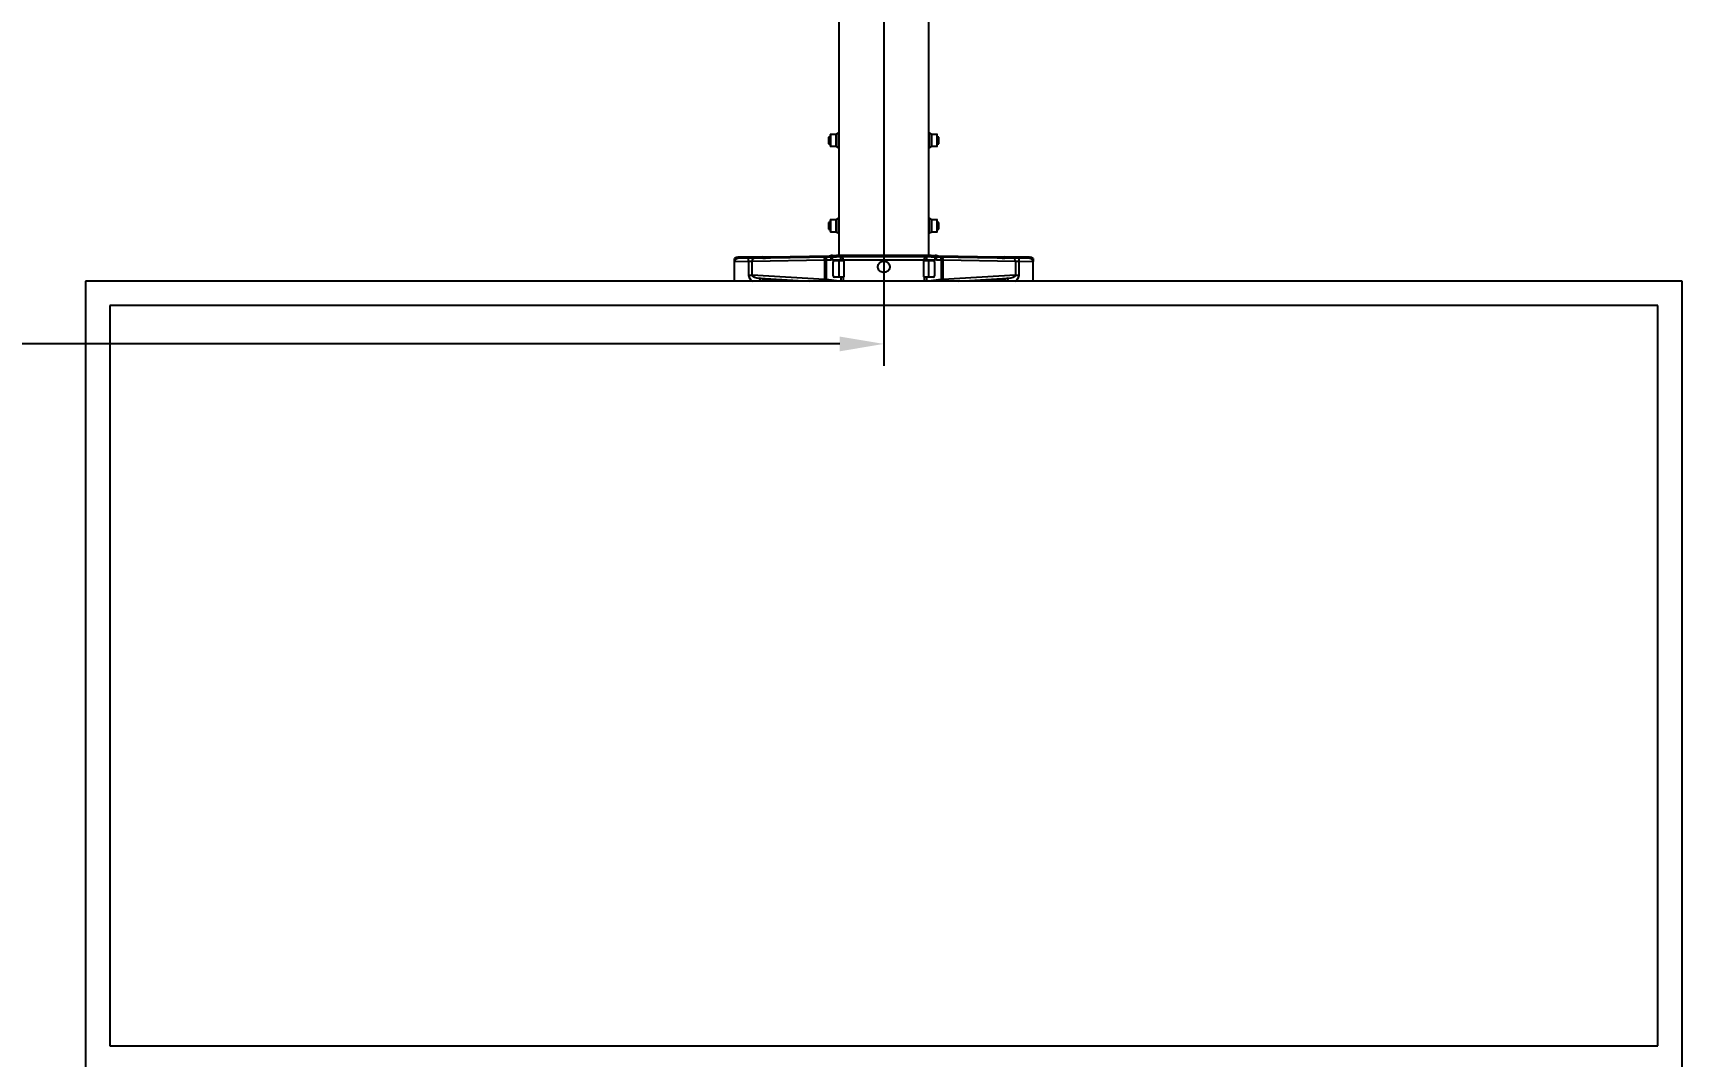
# Model space of a CAD drawing. Header units: inches. Extents: x -1851 to 6314, y -1304 to 4687.
# Drawn here: x 420.6 to 514.1, y 2714.8 to 2772.8 of the extents above; entities that cross this region are included whole.
import ezdxf

# ---------------------------------------------------------------- set-up
doc = ezdxf.new("R2010")
doc.units = ezdxf.units.IN
doc.header["$MEASUREMENT"] = 0
doc.layers.add('G-ANNO-DIMS', color=1, linetype='Continuous')
doc.styles.add('NEI-A', font='arial.ttf')
doc.dimstyles.new('NEI-A', dxfattribs={"dimtxt": 0.1, "dimasz": 0.125, "dimexe": 0.0625, "dimexo": 0.0625, "dimgap": 0.0625, "dimtad": 0, "dimtih": 1, "dimtoh": 1, "dimdec": 4, "dimzin": 3, "dimdsep": 46, "dimlunit": 4, "dimtxsty": 'NEI-A', "dimcen": 0, "dimadec": 0, "dimazin": 0, "dimtfac": 0.75, "dimtdec": 4, "dimtofl": 0, "dimtmove": 0, "dimatfit": 3, "dimfxl": 1, "dimfrac": 1, "dimtolj": 1, "dimtzin": 0, "dimarcsym": 0})

# ---------------------------------------------------------------- blocks, each defined once
blk = doc.blocks.new('2.4.20_7-7_Mid Plan View')
at = {"color": 7, "linetype": 'Continuous', "lineweight": 25}
for p, q in [((-0.9064, 1.15), (-2.0424, 1.15)), ((-0.9064, -1.15), (-0.9064, 1.15)), ((-0.9414, 1.115), (-2.0074, 1.115)), ((-2.0074, 1.115), (-2.0074, -1.115)), ((-0.9414, -1.115), (-0.9414, 1.115)), ((-0.9064, 0.215), (-0.8779, 0.215)), ((-0.8779, 0.215), (-0.8736, 0.215)), ((-0.8779, 0.215), (-0.8775, 0.1948)), ((-0.8775, 0.1948), (-0.8973, 0.1948)), ((-0.8973, 0.1948), (-0.8973, 0.1896)), ((-0.8736, 0.21), (-0.8736, 0.2108)), ((-0.8718, 0.21), (-0.8736, 0.21)), ((-0.873, 0.1745), (-0.8736, 0.21)), ((-0.8718, 0.2108), (-0.8718, 0.21)), ((-0.8712, 0.1745), (-0.8718, 0.21)), ((-0.9038, 0.0855), (-0.8973, 0.1896)), ((-0.9026, 0.1743), (-0.902, 0.1786)), ((-0.8973, 0.1896), (-0.8774, 0.1896)), ((-0.8774, 0.1896), (-0.8756, 0.0855)), ((-0.873, 0.1745), (-0.8712, 0.1745)), ((-0.871, 0.1633), (-0.8728, 0.1633)), ((-0.8728, 0.1633), (-0.8713, 0.0787)), ((-0.871, 0.1633), (-0.8695, 0.0787)), ((-0.8756, 0.0855), (-0.9038, 0.0855)), ((-0.9038, 0.0855), (-0.9038, 0.0827)), ((-0.9038, 0.0827), (-0.8756, 0.0827)), ((-0.8984, 0.073), (-0.8784, 0.073)), ((-0.8756, 0.0855), (-0.8756, 0.0827)), ((-0.8756, 0.0827), (-0.8754, 0.0758)), ((-0.8754, 0.0741), (-0.8712, 0.0741)), ((-0.8754, 0.0741), (-0.8754, 0.0618)), ((-0.8713, 0.0787), (-0.8695, 0.0787)), ((-0.8712, 0.0741), (-0.8712, 0.0758)), ((-0.8712, 0.0741), (-0.8712, 0.0682)), ((-0.8694, 0.0741), (-0.8694, 0.0759)), ((-0.8694, 0.0741), (-0.8694, 0.0682)), ((-0.835, 0.0768), (-0.835, 0.0692)), ((-0.8181, 0.0771), (-0.8347, 0.0771)), ((-0.8312, 0.0795), (-0.8312, 0.0771)), ((-0.8218, 0.0795), (-0.8312, 0.0795)), ((-0.8218, 0.0795), (-0.8217, 0.0795)), ((-0.8217, 0.0771), (-0.8217, 0.0795)), ((-0.8178, 0.0692), (-0.8178, 0.0768)), ((-0.712, 0.0768), (-0.712, 0.0692)), ((-0.6951, 0.0771), (-0.7117, 0.0771)), ((-0.7082, 0.0795), (-0.7082, 0.0771)), ((-0.6991, 0.0795), (-0.7082, 0.0795)), ((-0.6987, 0.0795), (-0.6991, 0.0795)), ((-0.6987, 0.0771), (-0.6987, 0.0795)), ((-0.6948, 0.0692), (-0.6948, 0.0768)), ((-0.9004, 0.0618), (-0.9004, 0.071)), ((-0.8764, 0.065), (-0.9004, 0.065)), ((-0.9004, 0.059), (-0.9004, 0.0618)), ((-0.8984, 0.057), (-0.8784, 0.057)), ((-0.8766, 0.0581), (-0.8754, 0.0581)), ((-0.8764, 0.071), (-0.8764, 0.0618)), ((-0.8764, 0.0618), (-0.8764, 0.059)), ((-0.8754, 0.0618), (-0.8764, 0.0618)), ((-0.8754, 0.0618), (-0.8712, 0.0618)), ((-0.8754, 0.0618), (-0.8754, 0.0581)), ((-0.8754, 0.0581), (-0.8754, -0.0581)), ((-0.8694, 0.0682), (-0.8712, 0.0682)), ((-0.8712, -0.0682), (-0.8712, 0.0682)), ((-0.8694, -0.0682), (-0.8694, 0.0682)), ((-0.8363, 0.065), (-0.8694, 0.065)), ((-0.835, 0.0692), (-0.8368, 0.066)), ((-0.8166, 0.065), (-0.8363, 0.065)), ((-0.8178, 0.0692), (-0.835, 0.0692)), ((-0.816, 0.066), (-0.8178, 0.0692)), ((-0.7133, 0.065), (-0.8166, 0.065)), ((-0.712, 0.0692), (-0.7138, 0.066)), ((-0.6936, 0.065), (-0.7133, 0.065)), ((-0.6948, 0.0692), (-0.712, 0.0692)), ((-0.693, 0.066), (-0.6948, 0.0692)), ((-0.5132, 0.065), (-0.6936, 0.065)), ((-0.9004, -0.0618), (-0.9004, -0.059)), ((-0.9004, -0.071), (-0.9004, -0.0618)), ((-0.9004, -0.065), (-0.8764, -0.065)), ((-0.8784, -0.057), (-0.8984, -0.057)), ((-0.8754, -0.0581), (-0.8766, -0.0581)), ((-0.8764, -0.059), (-0.8764, -0.0618)), ((-0.8764, -0.0618), (-0.8754, -0.0618)), ((-0.8764, -0.0618), (-0.8764, -0.071)), ((-0.8754, -0.0581), (-0.8754, -0.0618)), ((-0.8754, -0.0618), (-0.8712, -0.0618)), ((-0.8754, -0.0618), (-0.8754, -0.0741)), ((-0.8712, -0.0682), (-0.8712, -0.0741)), ((-0.8712, -0.0682), (-0.8694, -0.0682)), ((-0.8694, -0.065), (-0.8363, -0.065)), ((-0.8694, -0.0682), (-0.8694, -0.0741)), ((-0.8368, -0.066), (-0.835, -0.0692)), ((-0.8363, -0.065), (-0.8166, -0.065)), ((-0.835, -0.0692), (-0.835, -0.0768)), ((-0.835, -0.0692), (-0.8178, -0.0692)), ((-0.8178, -0.0692), (-0.816, -0.066)), ((-0.8178, -0.0768), (-0.8178, -0.0692)), ((-0.8166, -0.065), (-0.7133, -0.065)), ((-0.7138, -0.066), (-0.712, -0.0692)), ((-0.7133, -0.065), (-0.6936, -0.065)), ((-0.712, -0.0692), (-0.712, -0.0768)), ((-0.712, -0.0692), (-0.6948, -0.0692)), ((-0.6948, -0.0692), (-0.693, -0.066)), ((-0.6948, -0.0768), (-0.6948, -0.0692)), ((-0.6936, -0.065), (-0.5132, -0.065)), ((-0.9038, -0.0827), (-0.9038, -0.0855)), ((-0.8756, -0.0827), (-0.9038, -0.0827)), ((-0.8973, -0.1896), (-0.9038, -0.0855)), ((-0.9038, -0.0855), (-0.8756, -0.0855)), ((-0.8784, -0.073), (-0.8984, -0.073)), ((-0.8756, -0.0855), (-0.8774, -0.1896)), ((-0.8754, -0.0758), (-0.8756, -0.0827)), ((-0.8756, -0.0827), (-0.8756, -0.0855)), ((-0.8754, -0.0741), (-0.8712, -0.0741)), ((-0.8713, -0.0787), (-0.8728, -0.1633)), ((-0.8695, -0.0787), (-0.8713, -0.0787)), ((-0.8712, -0.0758), (-0.8712, -0.0741)), ((-0.8695, -0.0787), (-0.871, -0.1633)), ((-0.8694, -0.0759), (-0.8694, -0.0741)), ((-0.8347, -0.0771), (-0.8181, -0.0771)), ((-0.8312, -0.0771), (-0.8312, -0.0795)), ((-0.8312, -0.0795), (-0.8217, -0.0795)), ((-0.8217, -0.0795), (-0.8217, -0.0771)), ((-0.7117, -0.0771), (-0.6951, -0.0771)), ((-0.7082, -0.0771), (-0.7082, -0.0795)), ((-0.7082, -0.0795), (-0.6987, -0.0795)), ((-0.6987, -0.0795), (-0.6987, -0.0771)), ((-0.8728, -0.1633), (-0.871, -0.1633)), ((-0.902, -0.1786), (-0.9026, -0.1743)), ((-0.8973, -0.1896), (-0.8973, -0.1948)), ((-0.8774, -0.1896), (-0.8973, -0.1896)), ((-0.8736, -0.21), (-0.873, -0.1745)), ((-0.8712, -0.1745), (-0.873, -0.1745)), ((-0.8718, -0.21), (-0.8712, -0.1745)), ((-0.8973, -0.1948), (-0.8775, -0.1948)), ((-0.8775, -0.1948), (-0.8779, -0.215)), ((-0.8736, -0.21), (-0.8718, -0.21)), ((-0.8736, -0.2108), (-0.8736, -0.21)), ((-0.8718, -0.21), (-0.8718, -0.2108)), ((-0.9064, -0.215), (-0.8779, -0.215)), ((-0.8736, -0.215), (-0.8779, -0.215)), ((-2.0074, -1.115), (-0.9414, -1.115)), ((-2.0424, -1.15), (-0.9064, -1.15))]:
    blk.add_line(p, q, dxfattribs=at)
at = {"color": 8, "linetype": 'Continuous', "lineweight": 25}
for p, q in [((-0.902, 0.1786), (-0.9064, 0.1077)), ((-0.9064, 0.1407), (-0.9037, 0.1661)), ((-0.9064, 0.0646), (-0.9038, 0.0827)), ((-0.8178, 0.0768), (-0.835, 0.0768)), ((-0.6948, 0.0768), (-0.712, 0.0768)), ((-0.9004, 0.0618), (-0.9064, 0.0618)), ((-0.9064, 0.0581), (-0.9002, 0.0581)), ((-0.816, 0.066), (-0.8368, 0.066)), ((-0.693, 0.066), (-0.7138, 0.066)), ((-0.9002, -0.0581), (-0.9064, -0.0581)), ((-0.9064, -0.0618), (-0.9004, -0.0618)), ((-0.9038, -0.0827), (-0.9064, -0.0646)), ((-0.8368, -0.066), (-0.816, -0.066)), ((-0.7138, -0.066), (-0.693, -0.066)), ((-0.835, -0.0768), (-0.8178, -0.0768)), ((-0.712, -0.0768), (-0.6948, -0.0768)), ((-0.9064, -0.1077), (-0.902, -0.1786)), ((-0.9037, -0.1661), (-0.9064, -0.1407))]:
    blk.add_line(p, q, dxfattribs=at)
at = {"color": 7, "linetype": 'Continuous', "lineweight": 25, "flags": 128}
for points in [[(-0.8775, 0.1948), (-0.8767, 0.1948), (-0.8759, 0.1948), (-0.8752, 0.1948), (-0.8745, 0.1948), (-0.874, 0.1949), (-0.8736, 0.1949), (-0.8734, 0.1949), (-0.8733, 0.1949)], [(-0.8775, 0.1948), (-0.8775, 0.1934), (-0.8774, 0.192), (-0.8774, 0.1907), (-0.8774, 0.1896)], [(-0.8774, 0.1896), (-0.8766, 0.1895), (-0.8758, 0.1894), (-0.8751, 0.1891), (-0.8744, 0.1888), (-0.8739, 0.1884), (-0.8735, 0.1879), (-0.8733, 0.1874), (-0.8732, 0.1869)], [(-0.873, 0.1745), (-0.8729, 0.1707), (-0.8728, 0.1669), (-0.8728, 0.1633)], [(-0.8712, 0.1745), (-0.8711, 0.1707), (-0.871, 0.1669), (-0.871, 0.1633)], [(-0.8756, 0.0855), (-0.8747, 0.0855), (-0.874, 0.0853), (-0.8732, 0.0851), (-0.8726, 0.0847), (-0.8721, 0.0843), (-0.8717, 0.0838), (-0.8714, 0.0833), (-0.8714, 0.0828)], [(-0.8756, 0.0827), (-0.8747, 0.0827), (-0.8739, 0.0827), (-0.8732, 0.0827), (-0.8726, 0.0828), (-0.8721, 0.0828), (-0.8717, 0.0828), (-0.8714, 0.0828), (-0.8714, 0.0828)], [(-0.8754, 0.0758), (-0.8746, 0.0758), (-0.8738, 0.0758), (-0.8731, 0.0758), (-0.8725, 0.0758), (-0.8719, 0.0758), (-0.8716, 0.0758), (-0.8713, 0.0758), (-0.8712, 0.0758)], [(-0.8713, 0.0787), (-0.8713, 0.0778), (-0.8712, 0.0768), (-0.8712, 0.0758)], [(-0.8695, 0.0787), (-0.8695, 0.0778), (-0.8694, 0.0768), (-0.8694, 0.0759)], [(-0.8756, -0.0827), (-0.8747, -0.0827), (-0.8739, -0.0827), (-0.8732, -0.0827), (-0.8726, -0.0828), (-0.8721, -0.0828), (-0.8717, -0.0828), (-0.8714, -0.0828), (-0.8714, -0.0828)], [(-0.8756, -0.0855), (-0.8747, -0.0855), (-0.874, -0.0853), (-0.8732, -0.0851), (-0.8726, -0.0847), (-0.8721, -0.0843), (-0.8717, -0.0838), (-0.8714, -0.0833), (-0.8714, -0.0828)], [(-0.8754, -0.0758), (-0.8746, -0.0758), (-0.8738, -0.0758), (-0.8731, -0.0758), (-0.8725, -0.0758), (-0.8719, -0.0758), (-0.8716, -0.0758), (-0.8713, -0.0758), (-0.8712, -0.0758)], [(-0.8712, -0.0758), (-0.8712, -0.0768), (-0.8713, -0.0778), (-0.8713, -0.0787)], [(-0.8694, -0.0759), (-0.8694, -0.0768), (-0.8695, -0.0778), (-0.8695, -0.0787)], [(-0.8728, -0.1633), (-0.8728, -0.1669), (-0.8729, -0.1707), (-0.873, -0.1745)], [(-0.871, -0.1633), (-0.871, -0.1669), (-0.8711, -0.1707), (-0.8712, -0.1745)], [(-0.8774, -0.1896), (-0.8774, -0.1907), (-0.8774, -0.192), (-0.8775, -0.1934), (-0.8775, -0.1948)], [(-0.8774, -0.1896), (-0.8766, -0.1895), (-0.8758, -0.1894), (-0.8751, -0.1891), (-0.8744, -0.1888), (-0.8739, -0.1884), (-0.8735, -0.1879), (-0.8733, -0.1874), (-0.8732, -0.1869)], [(-0.8775, -0.1948), (-0.8767, -0.1948), (-0.8759, -0.1948), (-0.8752, -0.1948), (-0.8745, -0.1948), (-0.874, -0.1949), (-0.8736, -0.1949), (-0.8734, -0.1949), (-0.8733, -0.1949)]]:
    blk.add_lwpolyline(points, dxfattribs=at)
at = {"color": 8, "linetype": 'Continuous', "lineweight": 25, "flags": 128}
for points in [[(-0.902, 0.1786), (-0.9023, 0.1787), (-0.9028, 0.1787), (-0.9035, 0.1788), (-0.9045, 0.179), (-0.9056, 0.1791), (-0.9064, 0.1793)], [(-0.9026, 0.1743), (-0.9029, 0.1744), (-0.9034, 0.1745), (-0.9042, 0.1746), (-0.9051, 0.1747), (-0.9063, 0.1749), (-0.9064, 0.1749)], [(-0.9064, 0.0831), (-0.906, 0.083), (-0.9053, 0.0829), (-0.9046, 0.0828), (-0.9038, 0.0827)], [(-0.9038, -0.0827), (-0.9046, -0.0828), (-0.9053, -0.0829), (-0.906, -0.083), (-0.9064, -0.0831)], [(-0.9064, -0.1749), (-0.9063, -0.1749), (-0.9051, -0.1747), (-0.9042, -0.1746), (-0.9034, -0.1745), (-0.9029, -0.1744), (-0.9026, -0.1743)], [(-0.9064, -0.1793), (-0.9056, -0.1791), (-0.9045, -0.179), (-0.9035, -0.1788), (-0.9028, -0.1787), (-0.9023, -0.1787), (-0.902, -0.1786)]]:
    blk.add_lwpolyline(points, dxfattribs=at)
at = {"color": 8, "linetype": 'Continuous', "lineweight": 25}
for centre, radius, start, end in [((-0.9069, 0.1685), 0.00408, 277.3541, 322.906), ((-0.9041, 0.08), 0.00549, 87.1999, 115.4855), ((-0.9041, -0.08), 0.00549, 244.5145, 272.8001), ((-0.9068, -0.1683), 0.00384, 35.6074, 84.1326)]:
    blk.add_arc(centre, radius, start, end, dxfattribs=at)
at = {"color": 7, "linetype": 'Continuous', "lineweight": 25}
for centre, radius, start, end in [((-0.8984, 0.071), 0.002, 90, 180), ((-0.8784, 0.071), 0.002, 0, 90), ((-0.9694, 0.0741), 0.094, 0, 1), ((-0.8347, 0.0768), 0.000303, 90, 180), ((-0.8181, 0.0768), 0.000303, 0, 90), ((-0.7117, 0.0768), 0.000303, 90, 180), ((-0.6951, 0.0768), 0.000303, 0, 90), ((-0.8752, 0.0621), 0.00396, 266.302, 355.7483), ((-0.8363, 0.0656), 0.000649, 150.6573, 270), ((-0.8166, 0.0656), 0.000649, 270, 29.3427), ((-0.7133, 0.0656), 0.000649, 150.6573, 270), ((-0.6936, 0.0656), 0.000649, 270, 29.3427), ((-0.8984, -0.071), 0.002, 180, 270), ((-0.8784, -0.071), 0.002, 270, 0), ((-0.8752, -0.0621), 0.00396, 4.2517, 93.698), ((-0.8363, -0.0656), 0.000649, 90, 209.3427), ((-0.8166, -0.0656), 0.000649, 330.6573, 90), ((-0.7133, -0.0656), 0.000649, 90, 209.3427), ((-0.6936, -0.0656), 0.000649, 330.6573, 90), ((-0.9694, -0.0741), 0.094, 359, 0), ((-0.8347, -0.0768), 0.000303, 180, 270), ((-0.8181, -0.0768), 0.000303, 270, 0), ((-0.7117, -0.0768), 0.000303, 180, 270), ((-0.6951, -0.0768), 0.000303, 270, 0)]:
    blk.add_arc(centre, radius, start, end, dxfattribs=at)
for centre, major_axis, ratio, start_param, end_param in [((-0.8778, 0.2108), (0.00302, -0.00297), 0.982697, 0.785398, 2.356194), ((-0.8778, 0.2108), (0.00432, -0.00424), 0.982697, 0.785398, 1.560796), ((-0.9006, 0.1743), (0.0032, 0.0222), 0.090778, 1.584069, 1.966389), ((-0.898, 0.1768), (0.0008, 0.0128), 0.327659, 0.041301, 1.447993), ((-0.9006, -0.1743), (-0.0032, 0.0222), 0.090778, 1.175203, 1.557523), ((-0.898, -0.1768), (-0.0008, 0.0128), 0.327659, 1.6936, 3.100292), ((-0.8778, -0.2108), (0.00302, 0.00297), 0.982697, 3.926991, 5.497787), ((-0.8778, -0.2108), (0.00432, 0.00424), 0.982697, 4.72239, 5.497787)]:
    blk.add_ellipse(centre, major_axis=major_axis, ratio=ratio, start_param=start_param, end_param=end_param, dxfattribs=at)
at = {"color": 8, "linetype": 'Continuous', "lineweight": 25}
for centre, major_axis, start_param, end_param in [((-0.898, 0.1768), (-0.0011, -0.018), 3.182894, 4.015136), ((-0.898, -0.1768), (0.0011, -0.018), 5.409642, 6.241884)]:
    blk.add_ellipse(centre, major_axis=major_axis, ratio=0.666144, start_param=start_param, end_param=end_param, dxfattribs=at)
at = {"color": 7, "linetype": 'Continuous', "lineweight": 25}
for points, knots in [([(-0.9002, 0.0581), (-0.9003, 0.0583), (-0.9004, 0.0585), (-0.9004, 0.0589), (-0.9004, 0.059)], [0, 0, 0, 0, 0.602871, 1, 1, 1, 1]), ([(-0.9002, 0.0581), (-0.9002, 0.0581), (-0.9001, 0.0579), (-0.8998, 0.0575), (-0.8994, 0.0572), (-0.8989, 0.057), (-0.8986, 0.057), (-0.8984, 0.057), (-0.8984, 0.057)], [0, 0, 0, 0, 0.117335, 0.406325, 0.697607, 0.839902, 0.983447, 1, 1, 1, 1]), ([(-0.8784, 0.057), (-0.8783, 0.057), (-0.8781, 0.057), (-0.8777, 0.0571), (-0.8772, 0.0574), (-0.8768, 0.0577), (-0.8767, 0.058), (-0.8766, 0.0581)], [0, 0, 0, 0, 0.108686, 0.226891, 0.424825, 0.763559, 1, 1, 1, 1]), ([(-0.8764, 0.059), (-0.8764, 0.0589), (-0.8764, 0.0585), (-0.8765, 0.0583), (-0.8766, 0.0581)], [0, 0, 0, 0, 0.326985, 1, 1, 1, 1]), ([(-0.8863, -0.0085), (-0.8854, -0.0085), (-0.8836, -0.0085), (-0.881, -0.0074), (-0.8789, -0.0055), (-0.8775, -0.0029), (-0.8771, 0), (-0.8775, 0.0028), (-0.8788, 0.0054), (-0.8809, 0.0074), (-0.8835, 0.0085), (-0.8863, 0.0087), (-0.889, 0.0079), (-0.8913, 0.0062), (-0.8929, 0.0038), (-0.8937, 0.001), (-0.8936, -0.0019), (-0.8925, -0.0046), (-0.8907, -0.0068), (-0.8885, -0.0081), (-0.887, -0.0084), (-0.8863, -0.0085)], [0, 0, 0, 0, 0.0521537, 0.104632, 0.1580152, 0.2124533, 0.2672044, 0.321569, 0.3754612, 0.4290009, 0.4820336, 0.5344315, 0.5866809, 0.6396725, 0.6938067, 0.7485533, 0.803089, 0.857124, 0.9107849, 0.9640203, 1, 1, 1, 1]), ([(-0.9004, -0.059), (-0.9004, -0.0589), (-0.9004, -0.0585), (-0.9003, -0.0583), (-0.9002, -0.0581)], [0, 0, 0, 0, 0.326986, 1, 1, 1, 1]), ([(-0.8984, -0.057), (-0.8985, -0.057), (-0.8987, -0.057), (-0.8991, -0.0571), (-0.8996, -0.0573), (-0.9, -0.0577), (-0.9001, -0.058), (-0.9002, -0.0581)], [0, 0, 0, 0, 0.090321, 0.207301, 0.394191, 0.707856, 1, 1, 1, 1]), ([(-0.8766, -0.0581), (-0.8768, -0.0579), (-0.8769, -0.0576), (-0.8775, -0.0572), (-0.8779, -0.0571), (-0.8782, -0.057), (-0.8784, -0.057), (-0.8784, -0.057)], [0, 0, 0, 0, 0.452717, 0.64832, 0.845723, 0.967695, 1, 1, 1, 1]), ([(-0.8766, -0.0581), (-0.8766, -0.0583), (-0.8764, -0.0585), (-0.8764, -0.0589), (-0.8764, -0.059)], [0, 0, 0, 0, 0.6028694, 1, 1, 1, 1])]:
    blk.add_open_spline(points, degree=3, knots=knots, dxfattribs=at)
blk = doc.blocks.new('*D98')
at = {"layer": 'Defpoints', "color": 0, "transparency": 16777216}
for p in [(468.814, 2794.409), (228.814, 2757.564), (468.814, 2755.174)]:
    blk.add_point(p, dxfattribs=at)
at = {"layer": 'G-ANNO-DIMS', "color": 0, "lineweight": -2, "transparency": 16777216}
for p, q in [((468.814, 2793.159), (468.814, 2753.924)), ((228.814, 2756.314), (228.814, 2753.924)), ((231.314, 2755.174), (336.295, 2755.174)), ((466.314, 2755.174), (370.317, 2755.174))]:
    blk.add_line(p, q, dxfattribs=at)
at = {"layer": 'G-ANNO-DIMS', "color": 0, "transparency": 16777216}
for points in [[(231.314, 2755.591), (231.314, 2754.757), (228.814, 2755.174)], [(466.314, 2755.591), (466.314, 2754.757), (468.814, 2755.174)]]:
    blk.add_solid(points, dxfattribs=at)
at = {"layer": 'G-ANNO-DIMS', "color": 0, "transparency": 16777216, "insert": (353.306, 2755.174), "char_height": 2, "width": 33.22459, "attachment_point": 5, "style": 'NEI-A'}
blk.add_mtext('\\A1;11\'-1" (CENTER LINE OF TRACKER TORQUE TUBE TO CENTERLINE OF MESSENGER WIRE)', dxfattribs=at)

msp = doc.modelspace()

# ---------------------------------------------------------------- block references
at = {"xscale": 39.37008, "yscale": 39.37008, "zscale": 39.37008, "rotation": 90}
msp.add_blockref('2.4.20_7-7_Mid Plan View', (468.81365, 2794.40906), dxfattribs=at)

# ---------------------------------------------------------------- dimensions: what is measured, and where the dimension line sits
at = {"layer": 'G-ANNO-DIMS'}
dim = msp.add_linear_dim(base=(468.81365, 2755.17407), p1=(228.81365, 2757.56394), p2=(468.81365, 2794.40906), text='11\'-1" (CENTER LINE OF TRACKER TORQUE TUBE TO CENTERLINE OF MESSENGER WIRE)', dimstyle='NEI-A', override={"dimscale": 20, "dimdec": 0}, dxfattribs=at)
dim.commit()
dim.dimension.update_dxf_attribs({"geometry": '*D98', "text_midpoint": (353.30607, 2755.17407), "dimtype": 160})

doc.saveas('drawing.dxf')
